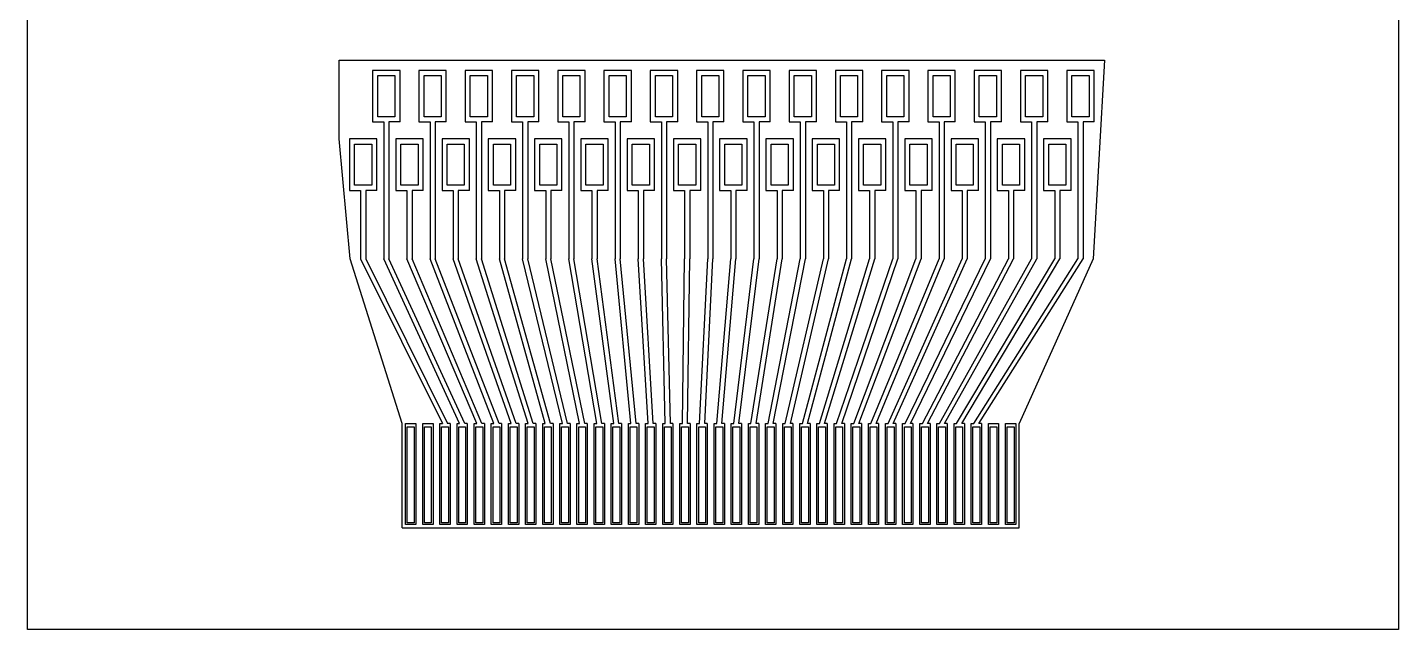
# Model space of a CAD drawing. Header units: inches. Extents: x 22 to 209, y 18 to 88.
# Drawn here: x 21.92 to 61.92, y 17.51 to 35.08 of the extents above; entities that cross this region are included whole.
import ezdxf

# ---------------------------------------------------------------- set-up
doc = ezdxf.new("R2010")
doc.units = ezdxf.units.IN
doc.header["$MEASUREMENT"] = 0
for name, color, linetype in [('Foil', 5, 'Continuous'), ('Hole', 1, 'Continuous'), ('Outline', 93, 'Continuous')]:
    doc.layers.add(name, color=color, linetype=linetype)

msp = doc.modelspace()

# ---------------------------------------------------------------- linework, layer by layer
at = {"layer": 'Foil'}
for p, q in [((21.92, 17.51), (21.92, 87.51)), ((61.92, 87.51), (61.92, 17.51)), ((32.789, 33.824), (31.989, 33.824)), ((31.989, 33.824), (31.989, 32.324)), ((32.789, 32.324), (32.789, 33.824)), ((34.139, 33.824), (33.339, 33.824)), ((33.339, 33.824), (33.339, 32.324)), ((34.139, 32.324), (34.139, 33.824)), ((35.489, 33.824), (34.689, 33.824)), ((34.689, 33.824), (34.689, 32.324)), ((35.489, 32.324), (35.489, 33.824)), ((36.839, 33.824), (36.039, 33.824)), ((36.039, 33.824), (36.039, 32.324)), ((36.839, 32.324), (36.839, 33.824)), ((38.189, 33.824), (37.389, 33.824)), ((37.389, 33.824), (37.389, 32.324)), ((38.189, 32.324), (38.189, 33.824)), ((39.539, 33.824), (38.739, 33.824)), ((38.739, 33.824), (38.739, 32.324)), ((39.539, 32.324), (39.539, 33.824)), ((40.889, 33.824), (40.089, 33.824)), ((40.089, 33.824), (40.089, 32.324)), ((40.889, 32.324), (40.889, 33.824)), ((42.239, 33.824), (41.439, 33.824)), ((41.439, 33.824), (41.439, 32.324)), ((42.239, 32.324), (42.239, 33.824)), ((43.589, 33.824), (42.789, 33.824)), ((42.789, 33.824), (42.789, 32.324)), ((43.589, 32.324), (43.589, 33.824)), ((44.939, 33.824), (44.139, 33.824)), ((44.139, 33.824), (44.139, 32.324)), ((44.939, 32.324), (44.939, 33.824)), ((46.289, 33.824), (45.489, 33.824)), ((45.489, 33.824), (45.489, 32.324)), ((46.289, 32.324), (46.289, 33.824)), ((47.639, 33.824), (46.839, 33.824)), ((46.839, 33.824), (46.839, 32.324)), ((47.639, 32.324), (47.639, 33.824)), ((48.989, 33.824), (48.189, 33.824)), ((48.189, 33.824), (48.189, 32.324)), ((48.989, 32.324), (48.989, 33.824)), ((50.339, 33.824), (49.539, 33.824)), ((49.539, 33.824), (49.539, 32.324)), ((50.339, 32.324), (50.339, 33.824)), ((51.689, 33.824), (50.889, 33.824)), ((50.889, 33.824), (50.889, 32.324)), ((51.689, 32.324), (51.689, 33.824)), ((53.039, 33.824), (52.239, 33.824)), ((52.239, 33.824), (52.239, 32.324)), ((53.039, 32.324), (53.039, 33.824)), ((31.989, 32.324), (32.314, 32.324)), ((32.314, 32.324), (32.314, 28.324)), ((32.464, 32.324), (32.464, 28.324)), ((32.789, 32.324), (32.464, 32.324)), ((33.339, 32.324), (33.664, 32.324)), ((33.664, 32.324), (33.664, 28.324)), ((33.814, 32.324), (33.814, 28.324)), ((34.139, 32.324), (33.814, 32.324)), ((34.689, 32.324), (35.014, 32.324)), ((35.014, 32.324), (35.014, 28.324)), ((35.164, 32.324), (35.164, 28.324)), ((35.489, 32.324), (35.164, 32.324)), ((36.039, 32.324), (36.364, 32.324)), ((36.364, 32.324), (36.364, 28.324)), ((36.514, 32.324), (36.514, 28.324)), ((36.839, 32.324), (36.514, 32.324)), ((37.389, 32.324), (37.714, 32.324)), ((37.714, 32.324), (37.714, 28.324)), ((37.864, 32.324), (37.864, 28.324)), ((38.189, 32.324), (37.864, 32.324)), ((38.739, 32.324), (39.064, 32.324)), ((39.064, 32.324), (39.064, 28.324)), ((39.214, 32.324), (39.214, 28.324)), ((39.539, 32.324), (39.214, 32.324)), ((40.089, 32.324), (40.414, 32.324)), ((40.414, 32.324), (40.414, 28.324)), ((40.564, 32.324), (40.564, 28.324)), ((40.889, 32.324), (40.564, 32.324)), ((41.439, 32.324), (41.764, 32.324)), ((41.764, 32.324), (41.764, 28.324)), ((41.914, 32.324), (41.914, 28.324)), ((42.239, 32.324), (41.914, 32.324)), ((42.789, 32.324), (43.114, 32.324)), ((43.114, 32.324), (43.114, 28.324)), ((43.264, 32.324), (43.264, 28.324)), ((43.589, 32.324), (43.264, 32.324)), ((44.139, 32.324), (44.464, 32.324)), ((44.464, 32.324), (44.464, 28.324)), ((44.614, 32.324), (44.614, 28.324)), ((44.939, 32.324), (44.614, 32.324)), ((45.489, 32.324), (45.814, 32.324)), ((45.814, 32.324), (45.814, 28.324)), ((45.964, 32.324), (45.964, 28.324)), ((46.289, 32.324), (45.964, 32.324)), ((46.839, 32.324), (47.164, 32.324)), ((47.164, 32.324), (47.164, 28.324)), ((47.314, 32.324), (47.314, 28.324)), ((47.639, 32.324), (47.314, 32.324)), ((48.189, 32.324), (48.514, 32.324)), ((48.514, 32.324), (48.514, 28.324)), ((48.664, 32.324), (48.664, 28.324)), ((48.989, 32.324), (48.664, 32.324)), ((49.539, 32.324), (49.864, 32.324)), ((49.864, 32.324), (49.864, 28.324)), ((50.014, 32.324), (50.014, 28.324)), ((50.339, 32.324), (50.014, 32.324)), ((50.889, 32.324), (51.214, 32.324)), ((51.214, 32.324), (51.214, 28.324)), ((51.364, 32.324), (51.364, 28.324)), ((51.689, 32.324), (51.364, 32.324)), ((52.239, 32.324), (52.564, 32.324)), ((52.564, 32.324), (52.564, 28.324)), ((52.714, 32.324), (52.714, 28.324)), ((53.039, 32.324), (52.714, 32.324)), ((32.114, 31.824), (31.314, 31.824)), ((31.314, 31.824), (31.314, 30.324)), ((32.114, 30.324), (32.114, 31.824)), ((33.464, 31.824), (32.664, 31.824)), ((32.664, 31.824), (32.664, 30.324)), ((33.464, 30.324), (33.464, 31.824)), ((34.814, 31.824), (34.014, 31.824)), ((34.014, 31.824), (34.014, 30.324)), ((34.814, 30.324), (34.814, 31.824)), ((36.164, 31.824), (35.364, 31.824)), ((35.364, 31.824), (35.364, 30.324)), ((36.164, 30.324), (36.164, 31.824)), ((37.514, 31.824), (36.714, 31.824)), ((36.714, 31.824), (36.714, 30.324)), ((37.514, 30.324), (37.514, 31.824)), ((38.864, 31.824), (38.064, 31.824)), ((38.064, 31.824), (38.064, 30.324)), ((38.864, 30.324), (38.864, 31.824)), ((40.214, 31.824), (39.414, 31.824)), ((39.414, 31.824), (39.414, 30.324)), ((40.214, 30.324), (40.214, 31.824)), ((41.564, 31.824), (40.764, 31.824)), ((40.764, 31.824), (40.764, 30.324)), ((41.564, 30.324), (41.564, 31.824)), ((42.914, 31.824), (42.114, 31.824)), ((42.114, 31.824), (42.114, 30.324)), ((42.914, 30.324), (42.914, 31.824)), ((44.264, 31.824), (43.464, 31.824)), ((43.464, 31.824), (43.464, 30.324)), ((44.264, 30.324), (44.264, 31.824)), ((45.614, 31.824), (44.814, 31.824)), ((44.814, 31.824), (44.814, 30.324)), ((45.614, 30.324), (45.614, 31.824)), ((46.964, 31.824), (46.164, 31.824)), ((46.164, 31.824), (46.164, 30.324)), ((46.964, 30.324), (46.964, 31.824)), ((48.314, 31.824), (47.514, 31.824)), ((47.514, 31.824), (47.514, 30.324)), ((48.314, 30.324), (48.314, 31.824)), ((49.664, 31.824), (48.864, 31.824)), ((48.864, 31.824), (48.864, 30.324)), ((49.664, 30.324), (49.664, 31.824)), ((51.014, 31.824), (50.214, 31.824)), ((50.214, 31.824), (50.214, 30.324)), ((51.014, 30.324), (51.014, 31.824)), ((52.364, 31.824), (51.564, 31.824)), ((51.564, 31.824), (51.564, 30.324)), ((52.364, 30.324), (52.364, 31.824)), ((31.314, 30.324), (31.639, 30.324)), ((31.639, 30.324), (31.639, 28.324)), ((31.789, 30.324), (31.789, 28.324)), ((32.114, 30.324), (31.789, 30.324)), ((32.664, 30.324), (32.989, 30.324)), ((32.989, 30.324), (32.989, 28.324)), ((33.139, 30.324), (33.139, 28.324)), ((33.464, 30.324), (33.139, 30.324)), ((34.014, 30.324), (34.339, 30.324)), ((34.339, 30.324), (34.339, 28.324)), ((34.489, 30.324), (34.489, 28.324)), ((34.814, 30.324), (34.489, 30.324)), ((35.364, 30.324), (35.689, 30.324)), ((35.689, 30.324), (35.689, 28.324)), ((35.839, 30.324), (35.839, 28.324)), ((36.164, 30.324), (35.839, 30.324)), ((36.714, 30.324), (37.039, 30.324)), ((37.039, 30.324), (37.039, 28.324)), ((37.189, 30.324), (37.189, 28.324)), ((37.514, 30.324), (37.189, 30.324)), ((38.064, 30.324), (38.389, 30.324)), ((38.389, 30.324), (38.389, 28.324)), ((38.539, 30.324), (38.539, 28.324)), ((38.864, 30.324), (38.539, 30.324)), ((39.414, 30.324), (39.739, 30.324)), ((39.739, 30.324), (39.739, 28.324)), ((39.889, 30.324), (39.889, 28.324)), ((40.214, 30.324), (39.889, 30.324)), ((40.764, 30.324), (41.089, 30.324)), ((41.089, 30.324), (41.089, 28.324)), ((41.239, 30.324), (41.239, 28.324)), ((41.564, 30.324), (41.239, 30.324)), ((42.114, 30.324), (42.439, 30.324)), ((42.439, 30.324), (42.439, 28.324)), ((42.589, 30.324), (42.589, 28.324)), ((42.914, 30.324), (42.589, 30.324)), ((43.464, 30.324), (43.789, 30.324)), ((43.789, 30.324), (43.789, 28.324)), ((43.939, 30.324), (43.939, 28.324)), ((44.264, 30.324), (43.939, 30.324)), ((44.814, 30.324), (45.139, 30.324)), ((45.139, 30.324), (45.139, 28.324)), ((45.289, 30.324), (45.289, 28.324)), ((45.614, 30.324), (45.289, 30.324)), ((46.164, 30.324), (46.489, 30.324)), ((46.489, 30.324), (46.489, 28.324)), ((46.639, 30.324), (46.639, 28.324)), ((46.964, 30.324), (46.639, 30.324)), ((47.514, 30.324), (47.839, 30.324)), ((47.839, 30.324), (47.839, 28.324)), ((47.989, 30.324), (47.989, 28.324)), ((48.314, 30.324), (47.989, 30.324)), ((48.864, 30.324), (49.189, 30.324)), ((49.189, 30.324), (49.189, 28.324)), ((49.339, 30.324), (49.339, 28.324)), ((49.664, 30.324), (49.339, 30.324)), ((50.214, 30.324), (50.539, 30.324)), ((50.539, 30.324), (50.539, 28.324)), ((50.689, 30.324), (50.689, 28.324)), ((51.014, 30.324), (50.689, 30.324)), ((51.564, 30.324), (51.889, 30.324)), ((51.889, 30.324), (51.889, 28.324)), ((52.039, 30.324), (52.039, 28.324)), ((52.364, 30.324), (52.039, 30.324)), ((31.639, 28.324), (34.027, 23.524)), ((31.789, 28.324), (34.177, 23.524)), ((34.527, 23.524), (32.314, 28.324)), ((34.677, 23.524), (32.464, 28.324)), ((35.027, 23.524), (32.989, 28.324)), ((35.177, 23.524), (33.139, 28.324)), ((35.527, 23.524), (33.664, 28.324)), ((35.677, 23.524), (33.814, 28.324)), ((36.027, 23.524), (34.339, 28.324)), ((36.177, 23.524), (34.489, 28.324)), ((36.527, 23.524), (35.014, 28.324)), ((36.677, 23.524), (35.164, 28.324)), ((37.027, 23.524), (35.689, 28.324)), ((37.177, 23.524), (35.839, 28.324)), ((37.527, 23.524), (36.364, 28.324)), ((37.677, 23.524), (36.514, 28.324)), ((38.027, 23.524), (37.039, 28.324)), ((38.177, 23.524), (37.189, 28.324)), ((38.527, 23.524), (37.714, 28.324)), ((38.677, 23.524), (37.864, 28.324)), ((39.027, 23.524), (38.389, 28.324)), ((39.177, 23.524), (38.539, 28.324)), ((39.527, 23.524), (39.064, 28.324)), ((39.677, 23.524), (39.214, 28.324)), ((40.027, 23.524), (39.739, 28.324)), ((40.177, 23.524), (39.889, 28.324)), ((40.527, 23.524), (40.414, 28.324)), ((40.677, 23.524), (40.564, 28.324)), ((41.027, 23.524), (41.089, 28.324)), ((41.177, 23.524), (41.239, 28.324)), ((41.527, 23.524), (41.764, 28.324)), ((41.677, 23.524), (41.914, 28.324)), ((42.027, 23.524), (42.439, 28.324)), ((42.177, 23.524), (42.589, 28.324)), ((42.527, 23.524), (43.114, 28.324)), ((42.677, 23.524), (43.264, 28.324)), ((43.027, 23.524), (43.789, 28.324)), ((43.177, 23.524), (43.939, 28.324)), ((43.527, 23.524), (44.464, 28.324)), ((43.677, 23.524), (44.614, 28.324)), ((44.027, 23.524), (45.139, 28.324)), ((44.177, 23.524), (45.289, 28.324)), ((44.527, 23.524), (45.814, 28.324)), ((44.677, 23.524), (45.964, 28.324)), ((45.027, 23.524), (46.489, 28.324)), ((45.177, 23.524), (46.639, 28.324)), ((45.527, 23.524), (47.164, 28.324)), ((45.677, 23.524), (47.314, 28.324)), ((46.027, 23.524), (47.839, 28.324)), ((46.177, 23.524), (47.989, 28.324)), ((46.527, 23.524), (48.514, 28.324)), ((46.677, 23.524), (48.664, 28.324)), ((47.027, 23.524), (49.189, 28.324)), ((47.177, 23.524), (49.339, 28.324)), ((47.527, 23.524), (49.864, 28.324)), ((47.677, 23.524), (50.014, 28.324)), ((48.027, 23.524), (50.539, 28.324)), ((48.177, 23.524), (50.689, 28.324)), ((48.527, 23.524), (51.214, 28.324)), ((48.677, 23.524), (51.364, 28.324)), ((49.027, 23.524), (51.889, 28.324)), ((49.177, 23.524), (52.039, 28.324)), ((49.527, 23.524), (52.564, 28.324)), ((49.677, 23.524), (52.714, 28.324)), ((32.952, 20.574), (32.952, 23.524)), ((32.952, 23.524), (33.252, 23.524)), ((33.252, 23.524), (33.252, 20.574)), ((33.452, 20.574), (33.452, 23.524)), ((33.452, 23.524), (33.752, 23.524)), ((33.752, 23.524), (33.752, 20.574)), ((33.952, 20.574), (33.952, 23.524)), ((33.952, 23.524), (34.027, 23.524)), ((34.252, 23.524), (34.177, 23.524)), ((34.252, 23.524), (34.252, 20.574)), ((34.452, 20.574), (34.452, 23.524)), ((34.452, 23.524), (34.527, 23.524)), ((34.752, 23.524), (34.677, 23.524)), ((34.752, 23.524), (34.752, 20.574)), ((34.952, 20.574), (34.952, 23.524)), ((34.952, 23.524), (35.027, 23.524)), ((35.252, 23.524), (35.177, 23.524)), ((35.252, 23.524), (35.252, 20.574)), ((35.452, 20.574), (35.452, 23.524)), ((35.452, 23.524), (35.527, 23.524)), ((35.752, 23.524), (35.677, 23.524)), ((35.752, 23.524), (35.752, 20.574)), ((35.952, 20.574), (35.952, 23.524)), ((35.952, 23.524), (36.027, 23.524)), ((36.252, 23.524), (36.177, 23.524)), ((36.252, 23.524), (36.252, 20.574)), ((36.452, 20.574), (36.452, 23.524)), ((36.452, 23.524), (36.527, 23.524)), ((36.752, 23.524), (36.677, 23.524)), ((36.752, 23.524), (36.752, 20.574)), ((36.952, 20.574), (36.952, 23.524)), ((36.952, 23.524), (37.027, 23.524)), ((37.252, 23.524), (37.177, 23.524)), ((37.252, 23.524), (37.252, 20.574)), ((37.452, 20.574), (37.452, 23.524)), ((37.452, 23.524), (37.527, 23.524)), ((37.752, 23.524), (37.677, 23.524)), ((37.752, 23.524), (37.752, 20.574)), ((37.952, 20.574), (37.952, 23.524)), ((37.952, 23.524), (38.027, 23.524)), ((38.252, 23.524), (38.177, 23.524)), ((38.252, 23.524), (38.252, 20.574)), ((38.452, 20.574), (38.452, 23.524)), ((38.452, 23.524), (38.527, 23.524)), ((38.752, 23.524), (38.677, 23.524)), ((38.752, 23.524), (38.752, 20.574)), ((38.952, 20.574), (38.952, 23.524)), ((38.952, 23.524), (39.027, 23.524)), ((39.252, 23.524), (39.177, 23.524)), ((39.252, 23.524), (39.252, 20.574)), ((39.452, 20.574), (39.452, 23.524)), ((39.452, 23.524), (39.527, 23.524)), ((39.752, 23.524), (39.677, 23.524)), ((39.752, 23.524), (39.752, 20.574)), ((39.952, 20.574), (39.952, 23.524)), ((39.952, 23.524), (40.027, 23.524)), ((40.252, 23.524), (40.177, 23.524)), ((40.252, 23.524), (40.252, 20.574)), ((40.452, 20.574), (40.452, 23.524)), ((40.452, 23.524), (40.527, 23.524)), ((40.752, 23.524), (40.677, 23.524)), ((40.752, 23.524), (40.752, 20.574)), ((40.952, 20.574), (40.952, 23.524)), ((40.952, 23.524), (41.027, 23.524)), ((41.252, 23.524), (41.177, 23.524)), ((41.252, 23.524), (41.252, 20.574)), ((41.452, 20.574), (41.452, 23.524)), ((41.452, 23.524), (41.527, 23.524)), ((41.752, 23.524), (41.677, 23.524)), ((41.752, 23.524), (41.752, 20.574)), ((41.952, 20.574), (41.952, 23.524)), ((41.952, 23.524), (42.027, 23.524)), ((42.252, 23.524), (42.177, 23.524)), ((42.252, 23.524), (42.252, 20.574)), ((42.452, 20.574), (42.452, 23.524)), ((42.452, 23.524), (42.527, 23.524)), ((42.752, 23.524), (42.677, 23.524)), ((42.752, 23.524), (42.752, 20.574)), ((42.952, 20.574), (42.952, 23.524)), ((42.952, 23.524), (43.027, 23.524)), ((43.252, 23.524), (43.177, 23.524)), ((43.252, 23.524), (43.252, 20.574)), ((43.452, 20.574), (43.452, 23.524)), ((43.452, 23.524), (43.527, 23.524)), ((43.752, 23.524), (43.677, 23.524)), ((43.752, 23.524), (43.752, 20.574)), ((43.952, 20.574), (43.952, 23.524)), ((43.952, 23.524), (44.027, 23.524)), ((44.252, 23.524), (44.177, 23.524)), ((44.252, 23.524), (44.252, 20.574)), ((44.452, 20.574), (44.452, 23.524)), ((44.452, 23.524), (44.527, 23.524)), ((44.752, 23.524), (44.677, 23.524)), ((44.752, 23.524), (44.752, 20.574)), ((44.952, 20.574), (44.952, 23.524)), ((44.952, 23.524), (45.027, 23.524)), ((45.252, 23.524), (45.177, 23.524)), ((45.252, 23.524), (45.252, 20.574)), ((45.452, 20.574), (45.452, 23.524)), ((45.452, 23.524), (45.527, 23.524)), ((45.752, 23.524), (45.677, 23.524)), ((45.752, 23.524), (45.752, 20.574)), ((45.952, 20.574), (45.952, 23.524)), ((45.952, 23.524), (46.027, 23.524)), ((46.252, 23.524), (46.177, 23.524)), ((46.252, 23.524), (46.252, 20.574)), ((46.452, 20.574), (46.452, 23.524)), ((46.452, 23.524), (46.527, 23.524)), ((46.752, 23.524), (46.677, 23.524)), ((46.752, 23.524), (46.752, 20.574)), ((46.952, 20.574), (46.952, 23.524)), ((46.952, 23.524), (47.027, 23.524)), ((47.252, 23.524), (47.177, 23.524)), ((47.252, 23.524), (47.252, 20.574)), ((47.452, 20.574), (47.452, 23.524)), ((47.452, 23.524), (47.527, 23.524)), ((47.752, 23.524), (47.677, 23.524)), ((47.752, 23.524), (47.752, 20.574)), ((47.952, 20.574), (47.952, 23.524)), ((47.952, 23.524), (48.027, 23.524)), ((48.252, 23.524), (48.177, 23.524)), ((48.252, 23.524), (48.252, 20.574)), ((48.452, 20.574), (48.452, 23.524)), ((48.452, 23.524), (48.527, 23.524)), ((48.752, 23.524), (48.677, 23.524)), ((48.752, 23.524), (48.752, 20.574)), ((48.952, 20.574), (48.952, 23.524)), ((48.952, 23.524), (49.027, 23.524)), ((49.252, 23.524), (49.177, 23.524)), ((49.252, 23.524), (49.252, 20.574)), ((49.452, 20.574), (49.452, 23.524)), ((49.452, 23.524), (49.527, 23.524)), ((49.752, 23.524), (49.677, 23.524)), ((49.752, 23.524), (49.752, 20.574)), ((49.952, 20.574), (49.952, 23.524)), ((49.952, 23.524), (50.252, 23.524)), ((50.252, 23.524), (50.252, 20.574)), ((50.452, 20.574), (50.452, 23.524)), ((50.452, 23.524), (50.752, 23.524)), ((50.752, 23.524), (50.752, 20.574)), ((33.252, 20.574), (32.952, 20.574)), ((33.752, 20.574), (33.452, 20.574)), ((34.252, 20.574), (33.952, 20.574)), ((34.752, 20.574), (34.452, 20.574)), ((35.252, 20.574), (34.952, 20.574)), ((35.752, 20.574), (35.452, 20.574)), ((36.252, 20.574), (35.952, 20.574)), ((36.752, 20.574), (36.452, 20.574)), ((37.252, 20.574), (36.952, 20.574)), ((37.752, 20.574), (37.452, 20.574)), ((38.252, 20.574), (37.952, 20.574)), ((38.752, 20.574), (38.452, 20.574)), ((39.252, 20.574), (38.952, 20.574)), ((39.752, 20.574), (39.452, 20.574)), ((40.252, 20.574), (39.952, 20.574)), ((40.752, 20.574), (40.452, 20.574)), ((41.252, 20.574), (40.952, 20.574)), ((41.752, 20.574), (41.452, 20.574)), ((42.252, 20.574), (41.952, 20.574)), ((42.752, 20.574), (42.452, 20.574)), ((43.252, 20.574), (42.952, 20.574)), ((43.752, 20.574), (43.452, 20.574)), ((44.252, 20.574), (43.952, 20.574)), ((44.752, 20.574), (44.452, 20.574)), ((45.252, 20.574), (44.952, 20.574)), ((45.752, 20.574), (45.452, 20.574)), ((46.252, 20.574), (45.952, 20.574)), ((46.752, 20.574), (46.452, 20.574)), ((47.252, 20.574), (46.952, 20.574)), ((47.752, 20.574), (47.452, 20.574)), ((48.252, 20.574), (47.952, 20.574)), ((48.752, 20.574), (48.452, 20.574)), ((49.252, 20.574), (48.952, 20.574)), ((49.752, 20.574), (49.452, 20.574)), ((50.252, 20.574), (49.952, 20.574)), ((50.752, 20.574), (50.452, 20.574)), ((61.92, 17.51), (21.92, 17.51))]:
    msp.add_line(p, q, dxfattribs=at)
at = {"layer": 'Hole'}
for p, q in [((21.92, 17.51), (21.92, 87.51)), ((61.92, 87.51), (61.92, 17.51)), ((32.139, 32.474), (32.139, 33.674)), ((32.139, 33.674), (32.639, 33.674)), ((32.639, 33.674), (32.639, 32.474)), ((33.489, 32.474), (33.489, 33.674)), ((33.489, 33.674), (33.989, 33.674)), ((33.989, 33.674), (33.989, 32.474)), ((34.839, 32.474), (34.839, 33.674)), ((34.839, 33.674), (35.339, 33.674)), ((35.339, 33.674), (35.339, 32.474)), ((36.189, 32.474), (36.189, 33.674)), ((36.189, 33.674), (36.689, 33.674)), ((36.689, 33.674), (36.689, 32.474)), ((37.539, 32.474), (37.539, 33.674)), ((37.539, 33.674), (38.039, 33.674)), ((38.039, 33.674), (38.039, 32.474)), ((38.889, 32.474), (38.889, 33.674)), ((38.889, 33.674), (39.389, 33.674)), ((39.389, 33.674), (39.389, 32.474)), ((40.239, 32.474), (40.239, 33.674)), ((40.239, 33.674), (40.739, 33.674)), ((40.739, 33.674), (40.739, 32.474)), ((41.589, 32.474), (41.589, 33.674)), ((41.589, 33.674), (42.089, 33.674)), ((42.089, 33.674), (42.089, 32.474)), ((42.939, 32.474), (42.939, 33.674)), ((42.939, 33.674), (43.439, 33.674)), ((43.439, 33.674), (43.439, 32.474)), ((44.289, 32.474), (44.289, 33.674)), ((44.289, 33.674), (44.789, 33.674)), ((44.789, 33.674), (44.789, 32.474)), ((45.639, 32.474), (45.639, 33.674)), ((45.639, 33.674), (46.139, 33.674)), ((46.139, 33.674), (46.139, 32.474)), ((46.989, 32.474), (46.989, 33.674)), ((46.989, 33.674), (47.489, 33.674)), ((47.489, 33.674), (47.489, 32.474)), ((48.339, 32.474), (48.339, 33.674)), ((48.339, 33.674), (48.839, 33.674)), ((48.839, 33.674), (48.839, 32.474)), ((49.689, 32.474), (49.689, 33.674)), ((49.689, 33.674), (50.189, 33.674)), ((50.189, 33.674), (50.189, 32.474)), ((51.039, 32.474), (51.039, 33.674)), ((51.039, 33.674), (51.539, 33.674)), ((51.539, 33.674), (51.539, 32.474)), ((52.389, 32.474), (52.389, 33.674)), ((52.389, 33.674), (52.889, 33.674)), ((52.889, 33.674), (52.889, 32.474)), ((32.639, 32.474), (32.139, 32.474)), ((33.989, 32.474), (33.489, 32.474)), ((35.339, 32.474), (34.839, 32.474)), ((36.689, 32.474), (36.189, 32.474)), ((38.039, 32.474), (37.539, 32.474)), ((39.389, 32.474), (38.889, 32.474)), ((40.739, 32.474), (40.239, 32.474)), ((42.089, 32.474), (41.589, 32.474)), ((43.439, 32.474), (42.939, 32.474)), ((44.789, 32.474), (44.289, 32.474)), ((46.139, 32.474), (45.639, 32.474)), ((47.489, 32.474), (46.989, 32.474)), ((48.839, 32.474), (48.339, 32.474)), ((50.189, 32.474), (49.689, 32.474)), ((51.539, 32.474), (51.039, 32.474)), ((52.889, 32.474), (52.389, 32.474)), ((31.464, 30.474), (31.464, 31.674)), ((31.464, 31.674), (31.964, 31.674)), ((31.964, 31.674), (31.964, 30.474)), ((32.814, 30.474), (32.814, 31.674)), ((32.814, 31.674), (33.314, 31.674)), ((33.314, 31.674), (33.314, 30.474)), ((34.164, 30.474), (34.164, 31.674)), ((34.164, 31.674), (34.664, 31.674)), ((34.664, 31.674), (34.664, 30.474)), ((35.514, 30.474), (35.514, 31.674)), ((35.514, 31.674), (36.014, 31.674)), ((36.014, 31.674), (36.014, 30.474)), ((36.864, 30.474), (36.864, 31.674)), ((36.864, 31.674), (37.364, 31.674)), ((37.364, 31.674), (37.364, 30.474)), ((38.214, 30.474), (38.214, 31.674)), ((38.214, 31.674), (38.714, 31.674)), ((38.714, 31.674), (38.714, 30.474)), ((39.564, 30.474), (39.564, 31.674)), ((39.564, 31.674), (40.064, 31.674)), ((40.064, 31.674), (40.064, 30.474)), ((40.914, 30.474), (40.914, 31.674)), ((40.914, 31.674), (41.414, 31.674)), ((41.414, 31.674), (41.414, 30.474)), ((42.264, 30.474), (42.264, 31.674)), ((42.264, 31.674), (42.764, 31.674)), ((42.764, 31.674), (42.764, 30.474)), ((43.614, 30.474), (43.614, 31.674)), ((43.614, 31.674), (44.114, 31.674)), ((44.114, 31.674), (44.114, 30.474)), ((44.964, 30.474), (44.964, 31.674)), ((44.964, 31.674), (45.464, 31.674)), ((45.464, 31.674), (45.464, 30.474)), ((46.314, 30.474), (46.314, 31.674)), ((46.314, 31.674), (46.814, 31.674)), ((46.814, 31.674), (46.814, 30.474)), ((47.664, 30.474), (47.664, 31.674)), ((47.664, 31.674), (48.164, 31.674)), ((48.164, 31.674), (48.164, 30.474)), ((49.014, 30.474), (49.014, 31.674)), ((49.014, 31.674), (49.514, 31.674)), ((49.514, 31.674), (49.514, 30.474)), ((50.364, 30.474), (50.364, 31.674)), ((50.364, 31.674), (50.864, 31.674)), ((50.864, 31.674), (50.864, 30.474)), ((51.714, 30.474), (51.714, 31.674)), ((51.714, 31.674), (52.214, 31.674)), ((52.214, 31.674), (52.214, 30.474)), ((31.964, 30.474), (31.464, 30.474)), ((33.314, 30.474), (32.814, 30.474)), ((34.664, 30.474), (34.164, 30.474)), ((36.014, 30.474), (35.514, 30.474)), ((37.364, 30.474), (36.864, 30.474)), ((38.714, 30.474), (38.214, 30.474)), ((40.064, 30.474), (39.564, 30.474)), ((41.414, 30.474), (40.914, 30.474)), ((42.764, 30.474), (42.264, 30.474)), ((44.114, 30.474), (43.614, 30.474)), ((45.464, 30.474), (44.964, 30.474)), ((46.814, 30.474), (46.314, 30.474)), ((48.164, 30.474), (47.664, 30.474)), ((49.514, 30.474), (49.014, 30.474)), ((50.864, 30.474), (50.364, 30.474)), ((52.214, 30.474), (51.714, 30.474)), ((33.002, 20.624), (33.002, 23.424)), ((33.002, 23.424), (33.202, 23.424)), ((33.202, 23.424), (33.202, 20.624)), ((33.502, 20.624), (33.502, 23.424)), ((33.502, 23.424), (33.702, 23.424)), ((33.702, 23.424), (33.702, 20.624)), ((34.002, 20.624), (34.002, 23.424)), ((34.002, 23.424), (34.202, 23.424)), ((34.202, 23.424), (34.202, 20.624)), ((34.502, 20.624), (34.502, 23.424)), ((34.502, 23.424), (34.702, 23.424)), ((34.702, 23.424), (34.702, 20.624)), ((35.002, 20.624), (35.002, 23.424)), ((35.002, 23.424), (35.202, 23.424)), ((35.202, 23.424), (35.202, 20.624)), ((35.502, 20.624), (35.502, 23.424)), ((35.502, 23.424), (35.702, 23.424)), ((35.702, 23.424), (35.702, 20.624)), ((36.002, 20.624), (36.002, 23.424)), ((36.002, 23.424), (36.202, 23.424)), ((36.202, 23.424), (36.202, 20.624)), ((36.502, 20.624), (36.502, 23.424)), ((36.502, 23.424), (36.702, 23.424)), ((36.702, 23.424), (36.702, 20.624)), ((37.002, 20.624), (37.002, 23.424)), ((37.002, 23.424), (37.202, 23.424)), ((37.202, 23.424), (37.202, 20.624)), ((37.502, 20.624), (37.502, 23.424)), ((37.502, 23.424), (37.702, 23.424)), ((37.702, 23.424), (37.702, 20.624)), ((38.002, 20.624), (38.002, 23.424)), ((38.002, 23.424), (38.202, 23.424)), ((38.202, 23.424), (38.202, 20.624)), ((38.502, 20.624), (38.502, 23.424)), ((38.502, 23.424), (38.702, 23.424)), ((38.702, 23.424), (38.702, 20.624)), ((39.002, 20.624), (39.002, 23.424)), ((39.002, 23.424), (39.202, 23.424)), ((39.202, 23.424), (39.202, 20.624)), ((39.502, 20.624), (39.502, 23.424)), ((39.502, 23.424), (39.702, 23.424)), ((39.702, 23.424), (39.702, 20.624)), ((40.002, 20.624), (40.002, 23.424)), ((40.002, 23.424), (40.202, 23.424)), ((40.202, 23.424), (40.202, 20.624)), ((40.502, 20.624), (40.502, 23.424)), ((40.502, 23.424), (40.702, 23.424)), ((40.702, 23.424), (40.702, 20.624)), ((41.002, 20.624), (41.002, 23.424)), ((41.002, 23.424), (41.202, 23.424)), ((41.202, 23.424), (41.202, 20.624)), ((41.502, 20.624), (41.502, 23.424)), ((41.502, 23.424), (41.702, 23.424)), ((41.702, 23.424), (41.702, 20.624)), ((42.002, 20.624), (42.002, 23.424)), ((42.002, 23.424), (42.202, 23.424)), ((42.202, 23.424), (42.202, 20.624)), ((42.502, 20.624), (42.502, 23.424)), ((42.502, 23.424), (42.702, 23.424)), ((42.702, 23.424), (42.702, 20.624)), ((43.002, 20.624), (43.002, 23.424)), ((43.002, 23.424), (43.202, 23.424)), ((43.202, 23.424), (43.202, 20.624)), ((43.502, 20.624), (43.502, 23.424)), ((43.502, 23.424), (43.702, 23.424)), ((43.702, 23.424), (43.702, 20.624)), ((44.002, 20.624), (44.002, 23.424)), ((44.002, 23.424), (44.202, 23.424)), ((44.202, 23.424), (44.202, 20.624)), ((44.502, 20.624), (44.502, 23.424)), ((44.502, 23.424), (44.702, 23.424)), ((44.702, 23.424), (44.702, 20.624)), ((45.002, 20.624), (45.002, 23.424)), ((45.002, 23.424), (45.202, 23.424)), ((45.202, 23.424), (45.202, 20.624)), ((45.502, 20.624), (45.502, 23.424)), ((45.502, 23.424), (45.702, 23.424)), ((45.702, 23.424), (45.702, 20.624)), ((46.002, 20.624), (46.002, 23.424)), ((46.002, 23.424), (46.202, 23.424)), ((46.202, 23.424), (46.202, 20.624)), ((46.502, 20.624), (46.502, 23.424)), ((46.502, 23.424), (46.702, 23.424)), ((46.702, 23.424), (46.702, 20.624)), ((47.002, 20.624), (47.002, 23.424)), ((47.002, 23.424), (47.202, 23.424)), ((47.202, 23.424), (47.202, 20.624)), ((47.502, 20.624), (47.502, 23.424)), ((47.502, 23.424), (47.702, 23.424)), ((47.702, 23.424), (47.702, 20.624)), ((48.002, 20.624), (48.002, 23.424)), ((48.002, 23.424), (48.202, 23.424)), ((48.202, 23.424), (48.202, 20.624)), ((48.502, 20.624), (48.502, 23.424)), ((48.502, 23.424), (48.702, 23.424)), ((48.702, 23.424), (48.702, 20.624)), ((49.002, 20.624), (49.002, 23.424)), ((49.002, 23.424), (49.202, 23.424)), ((49.202, 23.424), (49.202, 20.624)), ((49.502, 20.624), (49.502, 23.424)), ((49.502, 23.424), (49.702, 23.424)), ((49.702, 23.424), (49.702, 20.624)), ((50.002, 20.624), (50.002, 23.424)), ((50.002, 23.424), (50.202, 23.424)), ((50.202, 23.424), (50.202, 20.624)), ((50.502, 20.624), (50.502, 23.424)), ((50.502, 23.424), (50.702, 23.424)), ((50.702, 23.424), (50.702, 20.624)), ((33.202, 20.624), (33.002, 20.624)), ((33.702, 20.624), (33.502, 20.624)), ((34.202, 20.624), (34.002, 20.624)), ((34.702, 20.624), (34.502, 20.624)), ((35.202, 20.624), (35.002, 20.624)), ((35.702, 20.624), (35.502, 20.624)), ((36.202, 20.624), (36.002, 20.624)), ((36.702, 20.624), (36.502, 20.624)), ((37.202, 20.624), (37.002, 20.624)), ((37.702, 20.624), (37.502, 20.624)), ((38.202, 20.624), (38.002, 20.624)), ((38.702, 20.624), (38.502, 20.624)), ((39.202, 20.624), (39.002, 20.624)), ((39.702, 20.624), (39.502, 20.624)), ((40.202, 20.624), (40.002, 20.624)), ((40.702, 20.624), (40.502, 20.624)), ((41.202, 20.624), (41.002, 20.624)), ((41.702, 20.624), (41.502, 20.624)), ((42.202, 20.624), (42.002, 20.624)), ((42.702, 20.624), (42.502, 20.624)), ((43.202, 20.624), (43.002, 20.624)), ((43.702, 20.624), (43.502, 20.624)), ((44.202, 20.624), (44.002, 20.624)), ((44.702, 20.624), (44.502, 20.624)), ((45.202, 20.624), (45.002, 20.624)), ((45.702, 20.624), (45.502, 20.624)), ((46.202, 20.624), (46.002, 20.624)), ((46.702, 20.624), (46.502, 20.624)), ((47.202, 20.624), (47.002, 20.624)), ((47.702, 20.624), (47.502, 20.624)), ((48.202, 20.624), (48.002, 20.624)), ((48.702, 20.624), (48.502, 20.624)), ((49.202, 20.624), (49.002, 20.624)), ((49.702, 20.624), (49.502, 20.624)), ((50.202, 20.624), (50.002, 20.624)), ((50.702, 20.624), (50.502, 20.624)), ((61.92, 17.51), (21.92, 17.51))]:
    msp.add_line(p, q, dxfattribs=at)
at = {"layer": 'Outline'}
for p, q in [((21.92, 17.51), (21.92, 87.51)), ((61.92, 87.51), (61.92, 17.51)), ((31.014, 31.824), (31.014, 34.124)), ((31.014, 34.124), (53.039, 34.124)), ((53.339, 34.124), (53.014, 28.324)), ((53.039, 34.124), (53.339, 34.124)), ((31.339, 28.324), (31.014, 31.824)), ((32.852, 23.524), (31.339, 28.324)), ((53.014, 28.324), (50.852, 23.524)), ((32.852, 20.474), (32.852, 23.524)), ((50.852, 20.474), (50.852, 23.524)), ((32.852, 20.474), (50.852, 20.474)), ((61.92, 17.51), (21.92, 17.51))]:
    msp.add_line(p, q, dxfattribs=at)

doc.saveas('drawing.dxf')
